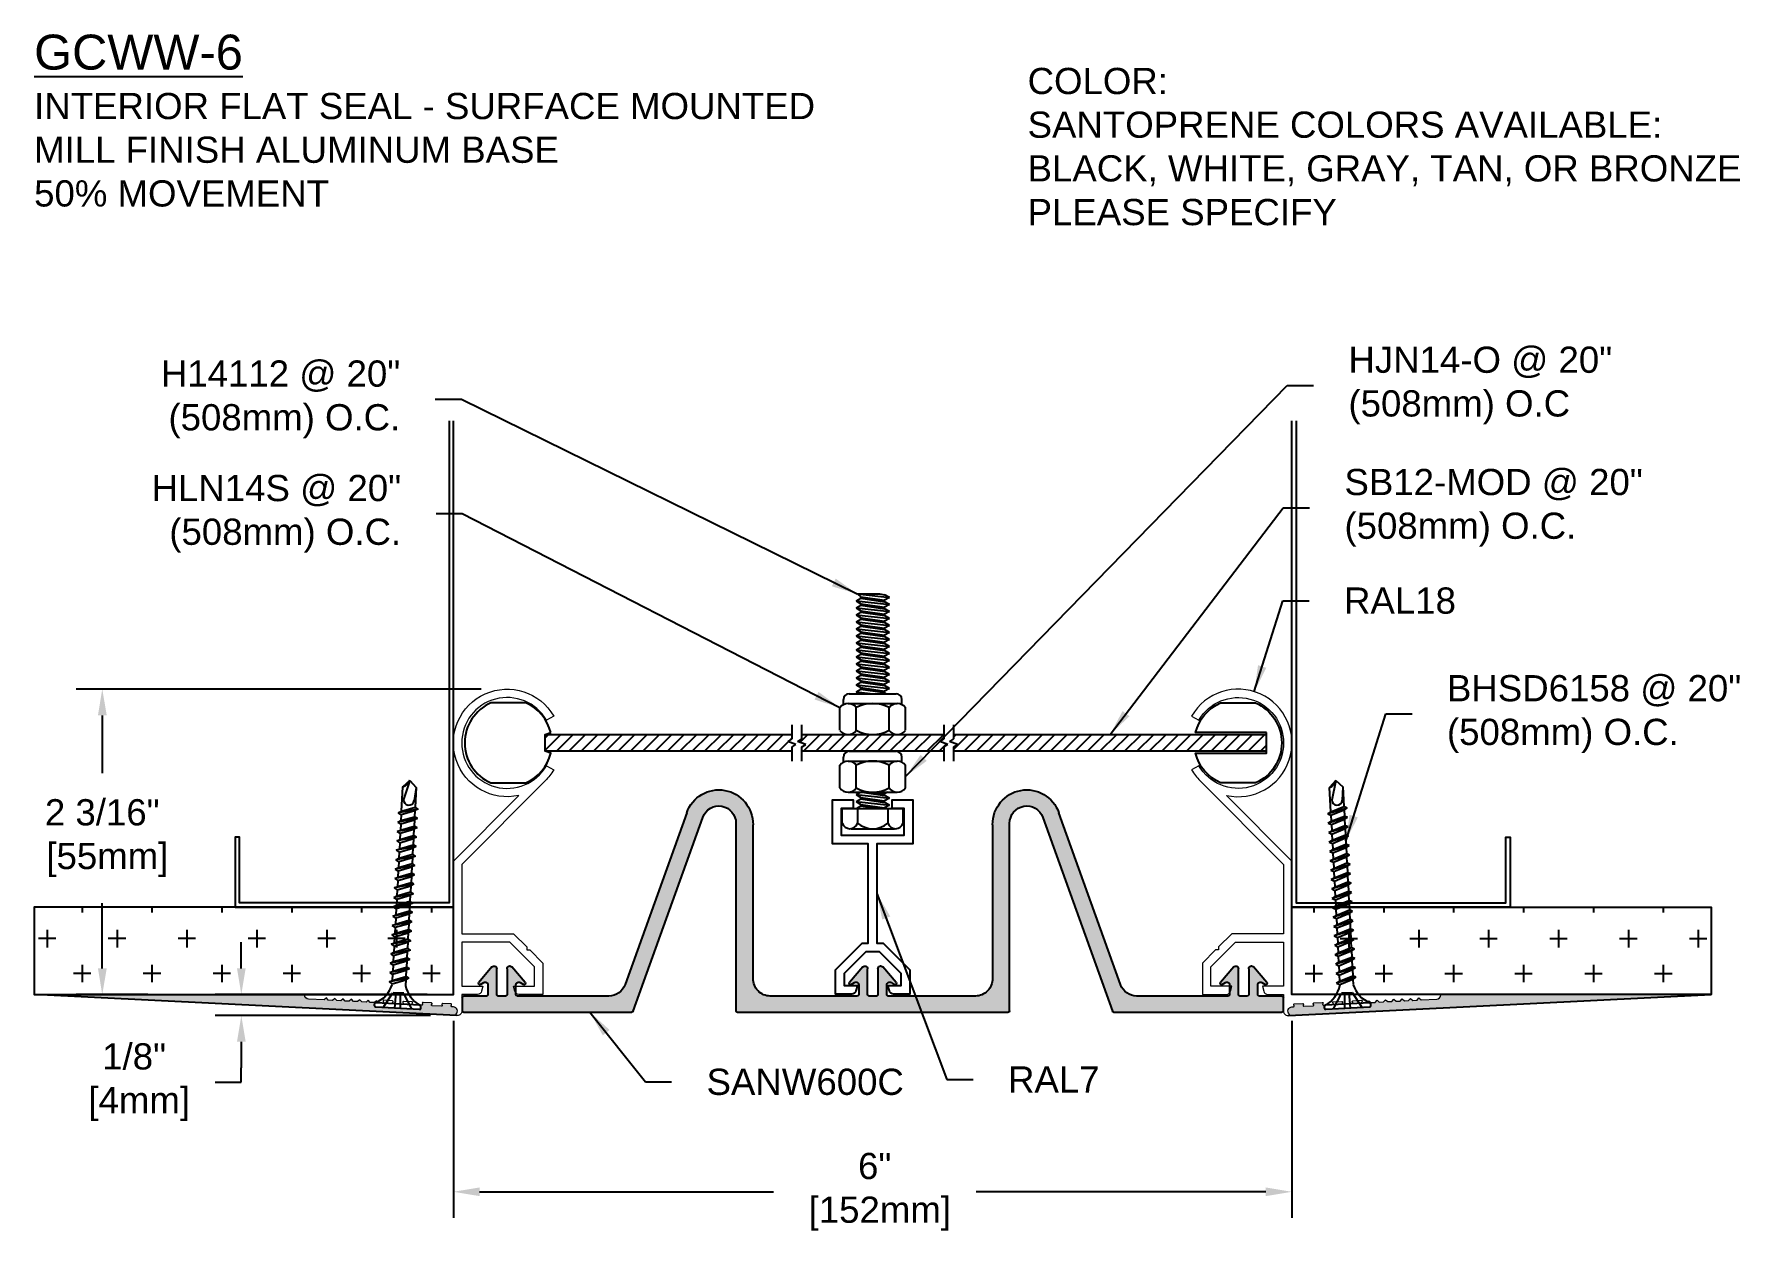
# Model space of a CAD drawing. Header units: inches. Extents: x -1.3 to 11, y 10.8 to 19.4.
import ezdxf

# ---------------------------------------------------------------- set-up
doc = ezdxf.new("R2010")
doc.units = ezdxf.units.IN
doc.header["$MEASUREMENT"] = 0
doc.linetypes.add('HIDDEN2', pattern=[0.1875, 0.125, -0.0625])
for name, color, linetype in [('Anchors', 4, 'Continuous'), ('Conditions', 1, 'Continuous'), ('Dimensions', 3, 'Continuous'), ('Fillers', 2, 'Continuous'), ('Metals', 7, 'Continuous'), ('TEXT', 2, 'Continuous')]:
    doc.layers.add(name, color=color, linetype=linetype)
doc.styles.add('ARIAL', font='arial.ttf')
doc.dimstyles.new('Arial', dxfattribs={"dimtxt": 0.1875, "dimasz": 0.1875, "dimexe": 0.1875, "dimexo": 0.1875, "dimgap": 0.1875, "dimtad": 0, "dimtih": 1, "dimtoh": 1, "dimdec": 4, "dimzin": 3, "dimdsep": 46, "dimlunit": 4, "dimtxsty": 'ARIAL', "dimcen": 0.1875, "dimadec": 0, "dimazin": 0, "dimtfac": 1, "dimtdec": 4, "dimtofl": 0, "dimtmove": 0, "dimatfit": 3, "dimfxl": 0, "dimfrac": 2, "dimtolj": 1, "dimtzin": 0, "dimarcsym": 0})

# ---------------------------------------------------------------- blocks, each defined once
blk = doc.blocks.new('RAL18')
at = {"color": 7, "linetype": 'Continuous', "lineweight": 15}
blk.add_lwpolyline([(0.469, 1.424, -1.974985), (0.718, 1.992), (0.666, 1.962, 3.732051), (0.666, 1.637), (0.718, 1.608, -0.065543), (0.657, 1.528), (0.06, 0.931), (0.06, 0.435), (0.43, 0.435), (0.525, 0.34), (0.525, 0.319), (0.546, 0.319), (0.641, 0.224), (0.641, 0), (0.469, 0, -0.339454), (0.439, 0.023), (0.429, 0.06), (0.581, 0.06), (0.581, 0.199), (0.405, 0.375), (0.06, 0.375), (0.06, 0.06), (0.211, 0.06), (0.202, 0.023, -0.339454), (0.172, 0), (0.06, 0), (0.06, -0.119, -0.414214), (0.029, -0.15), (0.023, -0.15, -0.676022), (0.019, -0.141, 0.656698), (0, -0.088), (-0.012, -0.087, -0.534511), (-0.016, -0.08), (-0.013, -0.074, 0.534511), (-0.017, -0.067), (-0.077, -0.064, 0.534511), (-0.082, -0.071), (-0.08, -0.077, -0.534511), (-0.085, -0.084), (-0.152, -0.08, -0.534511), (-0.156, -0.073), (-0.153, -0.067, 0.534511), (-0.157, -0.06), (-0.217, -0.056, 0.534511), (-0.222, -0.063), (-0.22, -0.069, -0.534511), (-0.225, -0.076), (-0.291, -0.072, -0.534511), (-0.296, -0.065), (-0.293, -0.059, 0.534511), (-0.297, -0.052), (-0.357, -0.049, 0.534511), (-0.362, -0.056), (-0.36, -0.062, -0.534511), (-0.365, -0.069), (-0.431, -0.065, -0.534511), (-0.435, -0.058), (-0.432, -0.052, 0.534511), (-0.437, -0.045), (-0.497, -0.041, 0.534511), (-0.502, -0.048), (-0.499, -0.054, -0.534511), (-0.504, -0.061), (-0.535, -0.059), (-0.55, -0.044), (-0.565, -0.058), (-0.595, -0.056), (-0.609, -0.04), (-0.625, -0.055), (-0.655, -0.053), (-0.669, -0.037), (-0.685, -0.051), (-0.715, -0.05), (-0.729, -0.034), (-0.745, -0.048), (-0.775, -0.047), (-0.789, -0.031), (-0.805, -0.045), (-0.835, -0.043), (-0.849, -0.028), (-0.865, -0.042), (-0.895, -0.04), (-0.909, -0.024), (-0.925, -0.039), (-1.036, -0.033, -0.398621), (-1.065, -0.002), (-1.065, 0), (0, 0), (0, 0.955)], format="xyb", close=True, dxfattribs=at)
blk = doc.blocks.new('*D8')
at = {"layer": 'Defpoints', "color": 0}
for p in [(1.747, 12.5), (7.747, 12.5), (1.747, 11.089)]:
    blk.add_point(p, dxfattribs=at)
at = {"layer": 'Dimensions', "color": 0, "lineweight": -2}
for p, q in [((1.747, 12.312), (1.747, 10.902)), ((7.747, 12.312), (7.747, 10.902)), ((1.935, 11.089), (4.037, 11.089)), ((7.56, 11.089), (5.487, 11.089))]:
    blk.add_line(p, q, dxfattribs=at)
at = {"layer": 'Dimensions', "color": 0}
for points in [[(1.935, 11.12), (1.935, 11.058), (1.747, 11.089)], [(7.56, 11.12), (7.56, 11.058), (7.747, 11.089)]]:
    blk.add_solid(points, dxfattribs=at)
at = {"layer": 'Dimensions', "color": 0, "insert": (4.762, 11.089), "char_height": 0.1875, "attachment_point": 5, "style": 'ARIAL'}
blk.add_mtext('\\A1;6"\\P [152mm]', dxfattribs=at)
blk = doc.blocks.new('*D9')
at = {"layer": 'Defpoints', "color": 0}
for p in [(2.132, 14.685), (-0.765, 12.5), (-0.253, 12.5)]:
    blk.add_point(p, dxfattribs=at)
at = {"layer": 'Dimensions', "color": 0, "lineweight": -2}
for p, q in [((1.945, 14.685), (-0.952, 14.685)), ((-0.765, 14.497), (-0.765, 14.084)), ((-0.765, 12.687), (-0.765, 13.154)), ((-0.44, 12.5), (-0.952, 12.5))]:
    blk.add_line(p, q, dxfattribs=at)
at = {"layer": 'Dimensions', "color": 0}
for points in [[(-0.796, 14.497), (-0.733, 14.497), (-0.765, 14.685)], [(-0.796, 12.687), (-0.733, 12.687), (-0.765, 12.5)]]:
    blk.add_solid(points, dxfattribs=at)
at = {"layer": 'Dimensions', "color": 0, "insert": (-0.765, 13.619), "char_height": 0.1875, "attachment_point": 5, "style": 'ARIAL'}
blk.add_mtext('\\A1;2 3/16"\\P [55mm]', dxfattribs=at)
blk = doc.blocks.new('*D10')
at = {"layer": 'Defpoints', "color": 0}
for p in [(0.23, 12.5), (1.747, 12.5), (1.77, 12.35)]:
    blk.add_point(p, dxfattribs=at)
at = {"layer": 'Dimensions', "color": 0, "lineweight": -2}
for p, q in [((0.23, 12.687), (0.23, 12.875)), ((1.56, 12.5), (0.042, 12.5)), ((1.583, 12.35), (0.042, 12.35)), ((0.23, 12.162), (0.23, 11.975)), ((0.23, 11.873), (0.23, 11.975)), ((0.042, 11.873), (0.23, 11.873))]:
    blk.add_line(p, q, dxfattribs=at)
at = {"layer": 'Dimensions', "color": 0}
for points in [[(0.199, 12.687), (0.261, 12.687), (0.23, 12.5)], [(0.199, 12.162), (0.261, 12.162), (0.23, 12.35)]]:
    blk.add_solid(points, dxfattribs=at)
at = {"layer": 'Dimensions', "color": 0, "insert": (-0.537, 11.873), "char_height": 0.1875, "attachment_point": 5, "style": 'ARIAL'}
blk.add_mtext('\\A1;1/8"\\P [4mm]', dxfattribs=at)
blk = doc.blocks.new('NUTS&BOLT')
for p, q in [((6.54, 8.183), (6.769, 8.158)), ((6.54, 8.183), (6.698, 8.183)), ((6.54, 8.183), (6.565, 8.163)), ((6.698, 8.183), (6.735, 8.178)), ((6.769, 8.158), (6.735, 8.178)), ((6.531, 8.133), (6.565, 8.153)), ((6.531, 8.133), (6.769, 8.108)), ((6.531, 8.133), (6.565, 8.113)), ((6.531, 8.083), (6.565, 8.103)), ((6.531, 8.083), (6.769, 8.058)), ((6.531, 8.083), (6.565, 8.063)), ((6.565, 8.163), (6.735, 8.138)), ((6.565, 8.153), (6.565, 8.163)), ((6.565, 8.153), (6.735, 8.128)), ((6.565, 8.113), (6.735, 8.088)), ((6.565, 8.103), (6.565, 8.113)), ((6.565, 8.103), (6.735, 8.078)), ((6.565, 8.063), (6.735, 8.038)), ((6.565, 8.053), (6.565, 8.063)), ((6.769, 8.158), (6.735, 8.138)), ((6.735, 8.128), (6.735, 8.138)), ((6.769, 8.108), (6.735, 8.128)), ((6.769, 8.108), (6.735, 8.088)), ((6.735, 8.078), (6.735, 8.088)), ((6.769, 8.058), (6.735, 8.078)), ((6.769, 8.058), (6.735, 8.038)), ((6.531, 8.033), (6.565, 8.053)), ((6.531, 8.033), (6.769, 8.008)), ((6.531, 8.033), (6.565, 8.013)), ((6.531, 7.983), (6.565, 8.003)), ((6.531, 7.983), (6.769, 7.958)), ((6.531, 7.983), (6.565, 7.963)), ((6.531, 7.933), (6.565, 7.953)), ((6.565, 8.053), (6.735, 8.028)), ((6.565, 8.013), (6.735, 7.988)), ((6.565, 8.003), (6.565, 8.013)), ((6.565, 8.003), (6.735, 7.978)), ((6.565, 7.963), (6.735, 7.938)), ((6.565, 7.953), (6.565, 7.963)), ((6.565, 7.953), (6.735, 7.928)), ((6.735, 8.028), (6.735, 8.038)), ((6.769, 8.008), (6.735, 8.028)), ((6.769, 8.008), (6.735, 7.988)), ((6.735, 7.978), (6.735, 7.988)), ((6.769, 7.958), (6.735, 7.978)), ((6.769, 7.958), (6.735, 7.938)), ((6.735, 7.928), (6.735, 7.938)), ((6.531, 7.933), (6.769, 7.908)), ((6.531, 7.933), (6.565, 7.913)), ((6.531, 7.883), (6.565, 7.903)), ((6.531, 7.883), (6.769, 7.858)), ((6.531, 7.883), (6.565, 7.863)), ((6.531, 7.833), (6.565, 7.853)), ((6.531, 7.833), (6.769, 7.808)), ((6.531, 7.833), (6.565, 7.813)), ((6.565, 7.913), (6.735, 7.888)), ((6.565, 7.903), (6.565, 7.913)), ((6.565, 7.903), (6.735, 7.878)), ((6.565, 7.863), (6.735, 7.838)), ((6.565, 7.853), (6.565, 7.863)), ((6.565, 7.853), (6.735, 7.828)), ((6.565, 7.813), (6.735, 7.788)), ((6.565, 7.803), (6.565, 7.813)), ((6.769, 7.908), (6.735, 7.928)), ((6.769, 7.908), (6.735, 7.888)), ((6.735, 7.878), (6.735, 7.888)), ((6.769, 7.858), (6.735, 7.878)), ((6.769, 7.858), (6.735, 7.838)), ((6.735, 7.828), (6.735, 7.838)), ((6.769, 7.808), (6.735, 7.828)), ((6.531, 7.783), (6.565, 7.803)), ((6.531, 7.783), (6.769, 7.758)), ((6.531, 7.783), (6.565, 7.763)), ((6.531, 7.733), (6.565, 7.753)), ((6.531, 7.733), (6.769, 7.708)), ((6.531, 7.733), (6.565, 7.713)), ((6.531, 7.683), (6.565, 7.703)), ((6.565, 7.803), (6.735, 7.778)), ((6.565, 7.763), (6.735, 7.738)), ((6.565, 7.753), (6.565, 7.763)), ((6.565, 7.753), (6.735, 7.728)), ((6.565, 7.713), (6.735, 7.688)), ((6.565, 7.703), (6.565, 7.713)), ((6.565, 7.703), (6.735, 7.678)), ((6.769, 7.808), (6.735, 7.788)), ((6.735, 7.778), (6.735, 7.788)), ((6.769, 7.758), (6.735, 7.778)), ((6.769, 7.758), (6.735, 7.738)), ((6.735, 7.728), (6.735, 7.738)), ((6.769, 7.708), (6.735, 7.728)), ((6.769, 7.708), (6.735, 7.688)), ((6.531, 7.683), (6.769, 7.658)), ((6.531, 7.683), (6.565, 7.663)), ((6.531, 7.633), (6.565, 7.653)), ((6.531, 7.633), (6.769, 7.608)), ((6.531, 7.633), (6.565, 7.613)), ((6.531, 7.583), (6.565, 7.603)), ((6.531, 7.583), (6.769, 7.558)), ((6.531, 7.583), (6.565, 7.563)), ((6.565, 7.663), (6.735, 7.638)), ((6.565, 7.653), (6.565, 7.663)), ((6.565, 7.653), (6.735, 7.628)), ((6.565, 7.613), (6.735, 7.588)), ((6.565, 7.603), (6.565, 7.613)), ((6.565, 7.603), (6.735, 7.578)), ((6.735, 7.678), (6.735, 7.688)), ((6.769, 7.658), (6.735, 7.678)), ((6.769, 7.658), (6.735, 7.638)), ((6.735, 7.628), (6.735, 7.638)), ((6.769, 7.608), (6.735, 7.628)), ((6.769, 7.608), (6.735, 7.588)), ((6.735, 7.578), (6.735, 7.588)), ((6.769, 7.558), (6.735, 7.578)), ((6.482, 7.47), (6.817, 7.47)), ((6.531, 7.533), (6.565, 7.553)), ((6.531, 7.533), (6.769, 7.508)), ((6.531, 7.533), (6.565, 7.513)), ((6.531, 7.483), (6.565, 7.503)), ((6.531, 7.483), (6.553, 7.47)), ((6.531, 7.483), (6.654, 7.47)), ((6.565, 7.563), (6.735, 7.538)), ((6.565, 7.553), (6.565, 7.563)), ((6.565, 7.553), (6.735, 7.528)), ((6.565, 7.513), (6.735, 7.488)), ((6.565, 7.503), (6.565, 7.513)), ((6.565, 7.503), (6.735, 7.478)), ((6.769, 7.558), (6.735, 7.538)), ((6.735, 7.528), (6.735, 7.538)), ((6.769, 7.508), (6.735, 7.528)), ((6.769, 7.508), (6.735, 7.488)), ((6.735, 7.478), (6.735, 7.488)), ((6.748, 7.47), (6.735, 7.478)), ((6.415, 7.208), (6.415, 7.37)), ((6.44, 7.391), (6.44, 7.428)), ((6.474, 7.4), (6.826, 7.4)), ((6.532, 7.208), (6.532, 7.37)), ((6.767, 7.208), (6.767, 7.37)), ((6.859, 7.391), (6.859, 7.428)), ((6.884, 7.208), (6.884, 7.37)), ((6.474, 7.178), (6.826, 7.178)), ((6.415, 6.796), (6.415, 6.958)), ((6.44, 6.979), (6.44, 7.016)), ((6.474, 6.988), (6.826, 6.988)), ((6.482, 7.058), (6.817, 7.058)), ((6.532, 6.796), (6.532, 6.958)), ((6.767, 6.796), (6.767, 6.958)), ((6.859, 6.979), (6.859, 7.016)), ((6.884, 6.796), (6.884, 6.958)), ((6.474, 6.766), (6.826, 6.766)), ((6.531, 6.748), (6.562, 6.766)), ((6.531, 6.748), (6.769, 6.723)), ((6.531, 6.748), (6.565, 6.728)), ((6.531, 6.698), (6.565, 6.717)), ((6.565, 6.728), (6.735, 6.703)), ((6.565, 6.717), (6.565, 6.728)), ((6.565, 6.717), (6.735, 6.692)), ((6.574, 6.766), (6.735, 6.742)), ((6.647, 6.766), (6.735, 6.753)), ((6.757, 6.766), (6.735, 6.753)), ((6.735, 6.742), (6.735, 6.753)), ((6.769, 6.723), (6.735, 6.742)), ((6.769, 6.723), (6.735, 6.703)), ((6.769, 6.723), (6.735, 6.703)), ((6.432, 6.648), (6.867, 6.648)), ((6.432, 6.544), (6.432, 6.648)), ((6.531, 6.698), (6.769, 6.673)), ((6.531, 6.698), (6.565, 6.678)), ((6.531, 6.648), (6.565, 6.667)), ((6.541, 6.648), (6.541, 6.544)), ((6.565, 6.678), (6.735, 6.653)), ((6.565, 6.667), (6.565, 6.678)), ((6.565, 6.667), (6.695, 6.648)), ((6.735, 6.692), (6.735, 6.703)), ((6.769, 6.673), (6.735, 6.692)), ((6.769, 6.673), (6.735, 6.653)), ((6.743, 6.648), (6.735, 6.653)), ((6.758, 6.648), (6.758, 6.544)), ((6.867, 6.544), (6.867, 6.648)), ((6.495, 6.504), (6.805, 6.504))]:
    blk.add_line(p, q)
for centre, radius, start, end in [((6.482, 7.428), 0.0418, 90, 180), ((6.817, 7.428), 0.0418, 0, 90), ((6.474, 7.327), 0.0723, 35.7751, 144.2249), ((6.65, 7.156), 0.244, 61.2813, 118.7187), ((6.826, 7.327), 0.0723, 35.7751, 144.2249), ((6.474, 7.25), 0.0723, 215.7751, 324.2249), ((6.65, 7.422), 0.244, 241.2813, 298.7187), ((6.826, 7.25), 0.0723, 215.7751, 324.2249), ((6.474, 6.915), 0.0723, 35.7751, 144.2249), ((6.482, 7.016), 0.0418, 90, 180), ((6.65, 6.744), 0.244, 61.2813, 118.7187), ((6.826, 6.915), 0.0723, 35.7751, 144.2249), ((6.817, 7.016), 0.0418, 0, 90), ((6.474, 6.838), 0.0723, 215.7751, 324.2249), ((6.65, 7.01), 0.244, 241.2813, 298.7187), ((6.826, 6.838), 0.0723, 215.7751, 324.2249), ((6.487, 6.561), 0.057, 197.3212, 342.6788), ((6.65, 6.672), 0.168, 229.6113, 310.3887), ((6.813, 6.561), 0.057, 197.3212, 342.6788)]:
    blk.add_arc(centre, radius, start, end)
blk = doc.blocks.new('ral7')
blk.add_lwpolyline([(1.881, -0.628), (1.881, -0.801), (1.765, -0.801, -0.339454), (1.735, -0.778), (1.724, -0.739), (1.819, -0.739), (1.819, -0.654), (1.664, -0.499), (1.566, -0.499), (1.411, -0.654), (1.411, -0.739), (1.506, -0.739), (1.496, -0.778, -0.339454), (1.466, -0.801), (1.349, -0.801), (1.349, -0.628), (1.541, -0.437), (1.584, -0.437), (1.584, 0.274), (1.328, 0.274), (1.328, 0.588), (1.475, 0.588), (1.475, 0.526), (1.39, 0.526), (1.39, 0.336), (1.84, 0.336), (1.84, 0.526), (1.755, 0.526), (1.755, 0.588), (1.902, 0.588), (1.902, 0.274), (1.646, 0.274), (1.646, -0.437), (1.69, -0.437)], format="xyb", close=True)
blk = doc.blocks.new('SB12')
h = blk.add_hatch()
h.set_pattern_fill('ANSI31', color=256, scale=0.5, style=0)
h.paths.add_polyline_path([(3.973, 6.768), (3.973, 6.648), (5.739, 6.648), (5.739, 6.678), (5.768, 6.697), (5.71, 6.719), (5.739, 6.738), (5.739, 6.768)])
h.paths.add_polyline_path([(5.809, 6.768), (5.809, 6.738), (5.78, 6.719), (5.838, 6.697), (5.809, 6.678), (5.809, 6.648), (6.826, 6.648), (6.826, 6.678), (6.855, 6.697), (6.797, 6.719), (6.826, 6.738), (6.826, 6.768)])
h.paths.add_polyline_path([(6.896, 6.768), (6.896, 6.738), (6.867, 6.719), (6.925, 6.697), (6.896, 6.678), (6.896, 6.648), (9.136, 6.648), (9.136, 6.768)])
for p, q in [((5.739, 6.838), (5.739, 6.738)), ((5.809, 6.838), (5.809, 6.738)), ((6.826, 6.838), (6.826, 6.738)), ((6.896, 6.838), (6.896, 6.738)), ((5.739, 6.738), (5.71, 6.719)), ((5.768, 6.697), (5.71, 6.719)), ((5.809, 6.738), (5.78, 6.719)), ((5.838, 6.697), (5.78, 6.719)), ((6.826, 6.738), (6.797, 6.719)), ((6.855, 6.697), (6.797, 6.719)), ((6.896, 6.738), (6.867, 6.719)), ((6.925, 6.697), (6.867, 6.719)), ((5.739, 6.678), (5.768, 6.697)), ((5.739, 6.678), (5.739, 6.578)), ((5.809, 6.678), (5.838, 6.697)), ((5.809, 6.678), (5.809, 6.578)), ((6.826, 6.678), (6.855, 6.697)), ((6.826, 6.678), (6.826, 6.578)), ((6.896, 6.678), (6.925, 6.697)), ((6.896, 6.678), (6.896, 6.578))]:
    blk.add_line(p, q)
for points in [[(4.014, 6.782, 0.233897), (3.836, 6.994), (3.586, 6.994, 0.654654), (3.586, 6.422), (3.836, 6.422, 0.233897), (4.014, 6.634), (3.973, 6.648), (3.973, 6.768)], [(9.136, 6.782), (8.628, 6.782, -0.233897), (8.807, 6.994), (9.057, 6.994, -0.654654), (9.057, 6.422), (8.807, 6.422, -0.233897), (8.628, 6.634), (9.136, 6.634)]]:
    blk.add_lwpolyline(points, format="xyb", close=True)
for points in [[(3.973, 6.768), (5.739, 6.768)], [(5.809, 6.768), (6.826, 6.768)], [(6.896, 6.768), (9.136, 6.768)], [(5.739, 6.648), (3.973, 6.648)], [(6.826, 6.648), (5.809, 6.648)], [(9.136, 6.648), (6.896, 6.648)]]:
    blk.add_lwpolyline(points)
blk = doc.blocks.new('SANW600C')
blk.add_hatch(color=256).paths.add_polyline_path([(0.624, -0.007, 0.314666), (0.615, 0), (-0.615, 0, 0.414214), (-0.625, -0.01), (-0.625, -0.105, 0.414214), (-0.615, -0.115), (-0.448, -0.115, -0.414214), (-0.438, -0.125), (-0.438, -0.195, -0.592871), (-0.468, -0.212), (-0.492, -0.197, 0.867668), (-0.505, -0.212), (-0.408, -0.323, 0.692829), (-0.373, -0.31), (-0.373, -0.125, -0.414214), (-0.363, -0.115), (-0.308, -0.115, -0.414214), (-0.298, -0.125), (-0.298, -0.31, 0.692829), (-0.262, -0.323), (-0.165, -0.212, 0.867668), (-0.178, -0.197), (-0.202, -0.212, -0.592871), (-0.233, -0.195), (-0.233, -0.125, -0.414214), (-0.223, -0.115), (0.447, -0.115, -0.314666), (0.565, -0.197), (1.015, -1.426, 0.83812), (1.5, -1.34), (1.5, -0.24, -0.414214), (1.625, -0.115), (2.263, -0.115, -0.414214), (2.272, -0.125), (2.272, -0.195, -0.592871), (2.242, -0.212), (2.218, -0.197, 0.867668), (2.205, -0.212), (2.302, -0.323, 0.692829), (2.337, -0.31), (2.337, -0.125, -0.414214), (2.348, -0.115), (2.402, -0.115, -0.414214), (2.412, -0.125), (2.412, -0.31, 0.692829), (2.448, -0.323), (2.545, -0.212, 0.867668), (2.532, -0.197), (2.508, -0.212, -0.592871), (2.478, -0.195), (2.478, -0.125, -0.414214), (2.487, -0.115), (3.125, -0.115, -0.414214), (3.25, -0.24), (3.25, -1.34, 0.83812), (3.735, -1.426), (4.185, -0.197, -0.314666), (4.303, -0.115), (4.973, -0.115, -0.414214), (4.982, -0.125), (4.982, -0.195, -0.592871), (4.952, -0.212), (4.928, -0.197, 0.867668), (4.915, -0.212), (5.012, -0.323, 0.692829), (5.047, -0.31), (5.047, -0.125, -0.414214), (5.057, -0.115), (5.112, -0.115, -0.414214), (5.122, -0.125), (5.122, -0.31, 0.692829), (5.158, -0.323), (5.255, -0.212, 0.867668), (5.242, -0.197), (5.218, -0.212, -0.592871), (5.188, -0.195), (5.188, -0.125, -0.414214), (5.197, -0.115), (5.365, -0.115, 0.414214), (5.375, -0.105), (5.375, -0.01, 0.414214), (5.365, 0), (4.135, 0, 0.314666), (4.126, -0.007), (3.617, -1.393, -0.83812), (3.375, -1.35), (3.375, -0.01, 0.414214), (3.365, 0), (1.385, 0, 0.414214), (1.375, -0.01), (1.375, -1.35, -0.83812), (1.133, -1.393)])
blk.add_lwpolyline([(2.272, -0.125, 0.414214), (2.263, -0.115), (1.625, -0.115, 0.414214), (1.5, -0.24), (1.5, -1.34, -0.83812), (1.015, -1.426), (0.565, -0.197, 0.314666), (0.447, -0.115), (-0.223, -0.115, 0.414214), (-0.233, -0.125), (-0.233, -0.195, 0.592871), (-0.202, -0.212), (-0.178, -0.197, -0.867668), (-0.165, -0.212), (-0.262, -0.323, -0.692829), (-0.298, -0.31), (-0.298, -0.125, 0.414214), (-0.308, -0.115), (-0.363, -0.115, 0.414214), (-0.373, -0.125), (-0.373, -0.31, -0.692829), (-0.408, -0.323), (-0.505, -0.212, -0.867668), (-0.492, -0.197), (-0.468, -0.212, 0.592871), (-0.438, -0.195), (-0.438, -0.125, 0.414214), (-0.448, -0.115), (-0.615, -0.115, -0.414214), (-0.625, -0.105), (-0.625, -0.01, -0.414214), (-0.615, 0), (0.615, 0, -0.314666), (0.624, -0.007), (1.133, -1.393, 0.83812), (1.375, -1.35), (1.375, -0.01, -0.414214), (1.385, 0), (3.365, 0, -0.414214), (3.375, -0.01), (3.375, -1.35, 0.83812), (3.617, -1.393), (4.126, -0.007, -0.314666), (4.135, 0), (5.365, 0, -0.414214), (5.375, -0.01), (5.375, -0.105, -0.414214), (5.365, -0.115), (5.197, -0.115, 0.414214), (5.188, -0.125), (5.188, -0.195, 0.592871), (5.218, -0.212), (5.242, -0.197, -0.867668), (5.255, -0.212), (5.158, -0.323, -0.692829), (5.122, -0.31), (5.122, -0.125, 0.414214), (5.112, -0.115), (5.057, -0.115, 0.414214), (5.047, -0.125), (5.047, -0.31, -0.692829), (5.012, -0.323), (4.915, -0.212, -0.867668), (4.928, -0.197), (4.952, -0.212, 0.592871), (4.982, -0.195), (4.982, -0.125, 0.414214), (4.973, -0.115), (4.303, -0.115, 0.314666), (4.185, -0.197), (3.735, -1.426, -0.83812), (3.25, -1.34), (3.25, -0.24, 0.414214), (3.125, -0.115), (2.487, -0.115, 0.414214), (2.478, -0.125), (2.478, -0.195, 0.592871), (2.508, -0.212), (2.532, -0.197, -0.867668), (2.545, -0.212), (2.448, -0.323, -0.692829), (2.412, -0.31), (2.412, -0.125, 0.414214), (2.402, -0.115), (2.348, -0.115, 0.414214), (2.337, -0.125), (2.337, -0.31, -0.692829), (2.302, -0.323), (2.205, -0.212, -0.867668), (2.218, -0.197), (2.242, -0.212, 0.592871), (2.272, -0.195)], format="xyb", close=True)
blk = doc.blocks.new('BHSD6158')
for p, q in [((-0.158, 0), (0.158, 0)), ((-0.166, -0.008), (-0.166, -0.023)), ((-0.158, -0.031), (0.158, -0.031)), ((0.166, -0.008), (0.166, -0.023)), ((-0.07, -0.218), (0.07, -0.184)), ((-0.07, -0.218), (-0.048, -0.206)), ((-0.07, -0.218), (-0.048, -0.23)), ((-0.048, -0.206), (-0.048, -0.166)), ((0.048, -0.173), (-0.048, -0.206)), ((0.048, -0.196), (-0.048, -0.23)), ((-0.048, -0.274), (-0.048, -0.23)), ((0.048, -0.24), (-0.048, -0.274)), ((0.048, -0.173), (0.048, -0.166)), ((0.07, -0.184), (0.048, -0.173)), ((0.07, -0.184), (0.048, -0.196)), ((0.048, -0.24), (0.048, -0.196)), ((0.07, -0.252), (0.048, -0.24)), ((-0.07, -0.285), (0.07, -0.252)), ((-0.07, -0.285), (-0.048, -0.274)), ((-0.07, -0.285), (-0.048, -0.297)), ((-0.07, -0.353), (0.07, -0.319)), ((-0.07, -0.353), (-0.048, -0.341)), ((-0.07, -0.353), (-0.048, -0.364)), ((0.048, -0.263), (-0.048, -0.297)), ((-0.048, -0.341), (-0.048, -0.297)), ((0.048, -0.307), (-0.048, -0.341)), ((0.048, -0.331), (-0.048, -0.364)), ((-0.048, -0.408), (-0.048, -0.364)), ((0.07, -0.252), (0.048, -0.263)), ((0.048, -0.307), (0.048, -0.263)), ((0.07, -0.319), (0.048, -0.307)), ((0.07, -0.319), (0.048, -0.331)), ((0.048, -0.375), (0.048, -0.331)), ((-0.07, -0.42), (0.07, -0.386)), ((-0.07, -0.42), (-0.048, -0.408)), ((-0.07, -0.42), (-0.048, -0.432)), ((-0.07, -0.487), (0.07, -0.454)), ((-0.07, -0.487), (-0.048, -0.476)), ((-0.07, -0.487), (-0.048, -0.499)), ((0.048, -0.375), (-0.048, -0.408)), ((0.048, -0.398), (-0.048, -0.432)), ((-0.048, -0.476), (-0.048, -0.432)), ((0.048, -0.442), (-0.048, -0.476)), ((0.048, -0.465), (-0.048, -0.499)), ((0.07, -0.386), (0.048, -0.375)), ((0.07, -0.386), (0.048, -0.398)), ((0.048, -0.442), (0.048, -0.398)), ((0.07, -0.454), (0.048, -0.442)), ((0.07, -0.454), (0.048, -0.465)), ((0.048, -0.509), (0.048, -0.465)), ((-0.07, -0.555), (0.07, -0.521)), ((-0.07, -0.555), (-0.048, -0.543)), ((-0.07, -0.555), (-0.048, -0.566)), ((-0.07, -0.622), (0.07, -0.588)), ((-0.048, -0.543), (-0.048, -0.499)), ((0.048, -0.509), (-0.048, -0.543)), ((0.048, -0.533), (-0.048, -0.566)), ((-0.048, -0.61), (-0.048, -0.566)), ((0.048, -0.577), (-0.048, -0.61)), ((0.048, -0.6), (-0.048, -0.634)), ((0.07, -0.521), (0.048, -0.509)), ((0.07, -0.521), (0.048, -0.533)), ((0.048, -0.577), (0.048, -0.533)), ((0.07, -0.588), (0.048, -0.577)), ((0.07, -0.588), (0.048, -0.6)), ((0.048, -0.644), (0.048, -0.6)), ((-0.07, -0.622), (-0.048, -0.61)), ((-0.07, -0.622), (-0.048, -0.634)), ((-0.07, -0.689), (0.07, -0.656)), ((-0.07, -0.689), (-0.048, -0.678)), ((-0.07, -0.689), (-0.048, -0.701)), ((-0.07, -0.757), (0.07, -0.723)), ((-0.048, -0.678), (-0.048, -0.634)), ((0.048, -0.644), (-0.048, -0.678)), ((0.048, -0.667), (-0.048, -0.701)), ((-0.048, -0.745), (-0.048, -0.701)), ((0.048, -0.711), (-0.048, -0.745)), ((0.07, -0.656), (0.048, -0.644)), ((0.07, -0.656), (0.048, -0.667)), ((0.048, -0.711), (0.048, -0.667)), ((0.07, -0.723), (0.048, -0.711)), ((0.07, -0.723), (0.048, -0.735)), ((-0.07, -0.757), (-0.048, -0.745)), ((-0.07, -0.757), (-0.048, -0.768)), ((-0.07, -0.824), (0.07, -0.79)), ((-0.07, -0.824), (-0.048, -0.812)), ((-0.07, -0.824), (-0.048, -0.836)), ((0.048, -0.735), (-0.048, -0.768)), ((-0.048, -0.812), (-0.048, -0.768)), ((0.048, -0.779), (-0.048, -0.812)), ((0.048, -0.802), (-0.048, -0.836)), ((-0.048, -0.88), (-0.048, -0.836)), ((0.048, -0.846), (-0.048, -0.88)), ((0.048, -0.779), (0.048, -0.735)), ((0.07, -0.79), (0.048, -0.779)), ((0.07, -0.79), (0.048, -0.802)), ((0.048, -0.846), (0.048, -0.802)), ((0.07, -0.858), (0.048, -0.846)), ((-0.07, -0.891), (0.07, -0.858)), ((-0.07, -0.891), (-0.048, -0.88)), ((-0.07, -0.891), (-0.048, -0.903)), ((-0.07, -0.959), (0.07, -0.925)), ((-0.07, -0.959), (-0.048, -0.947)), ((-0.07, -0.959), (-0.048, -0.97)), ((0.048, -0.869), (-0.048, -0.903)), ((-0.048, -0.947), (-0.048, -0.903)), ((0.048, -0.913), (-0.048, -0.947)), ((0.048, -0.937), (-0.048, -0.97)), ((-0.048, -1.014), (-0.048, -0.97)), ((0.07, -0.858), (0.048, -0.869)), ((0.048, -0.913), (0.048, -0.869)), ((0.07, -0.925), (0.048, -0.913)), ((0.07, -0.925), (0.048, -0.937)), ((0.048, -0.981), (0.048, -0.937)), ((-0.07, -1.026), (0.07, -0.992)), ((-0.07, -1.026), (-0.048, -1.014)), ((-0.07, -1.026), (-0.048, -1.038)), ((-0.07, -1.093), (0.07, -1.06)), ((-0.07, -1.093), (-0.048, -1.082)), ((-0.07, -1.093), (-0.048, -1.105)), ((0.048, -0.981), (-0.048, -1.014)), ((0.048, -1.004), (-0.048, -1.038)), ((-0.048, -1.082), (-0.048, -1.038)), ((0.048, -1.048), (-0.048, -1.082)), ((0.048, -1.071), (-0.048, -1.105)), ((0.07, -0.992), (0.048, -0.981)), ((0.07, -0.992), (0.048, -1.004)), ((0.048, -1.048), (0.048, -1.004)), ((0.07, -1.06), (0.048, -1.048)), ((0.07, -1.06), (0.048, -1.071)), ((0.048, -1.115), (0.048, -1.071)), ((-0.07, -1.161), (0.07, -1.127)), ((-0.07, -1.161), (-0.048, -1.149)), ((-0.07, -1.161), (-0.048, -1.172)), ((-0.07, -1.228), (0.07, -1.194)), ((-0.07, -1.228), (-0.048, -1.217)), ((-0.048, -1.149), (-0.048, -1.105)), ((0.048, -1.115), (-0.048, -1.149)), ((0.048, -1.139), (-0.048, -1.172)), ((-0.048, -1.217), (-0.048, -1.172)), ((0.048, -1.183), (-0.048, -1.217)), ((0.048, -1.206), (-0.048, -1.24)), ((0.07, -1.127), (0.048, -1.115)), ((0.07, -1.127), (0.048, -1.139)), ((0.048, -1.183), (0.048, -1.139)), ((0.07, -1.194), (0.048, -1.183)), ((0.07, -1.194), (0.048, -1.206)), ((0.048, -1.25), (0.048, -1.206)), ((-0.07, -1.228), (-0.048, -1.24)), ((-0.07, -1.295), (0.07, -1.262)), ((-0.07, -1.295), (-0.048, -1.284)), ((-0.07, -1.295), (-0.048, -1.307)), ((-0.07, -1.363), (0.07, -1.329)), ((-0.048, -1.284), (-0.048, -1.24)), ((0.048, -1.25), (-0.048, -1.284)), ((0.048, -1.273), (-0.048, -1.307)), ((-0.048, -1.351), (-0.048, -1.307)), ((0.048, -1.318), (-0.048, -1.351)), ((0.048, -1.341), (-0.048, -1.374)), ((0.07, -1.262), (0.048, -1.25)), ((0.07, -1.262), (0.048, -1.273)), ((0.048, -1.318), (0.048, -1.273)), ((0.07, -1.329), (0.048, -1.318)), ((0.07, -1.329), (0.048, -1.341)), ((0.048, -1.385), (0.048, -1.341)), ((-0.07, -1.363), (-0.048, -1.351)), ((-0.07, -1.363), (-0.048, -1.374)), ((-0.07, -1.43), (0.07, -1.396)), ((-0.07, -1.43), (-0.048, -1.419)), ((-0.07, -1.43), (-0.048, -1.442)), ((-0.048, -1.419), (-0.048, -1.374)), ((0.048, -1.385), (-0.048, -1.419)), ((0.048, -1.408), (-0.048, -1.442)), ((-0.048, -1.584), (-0.048, -1.442)), ((0.07, -1.396), (0.048, -1.385)), ((0.07, -1.396), (0.048, -1.408)), ((0.048, -1.408), (0.048, -1.584)), ((-0.048, -1.584), (-0.039, -1.489)), ((0, -1.632), (-0.048, -1.584)), ((0, -1.632), (0.037, -1.493)), ((0, -1.632), (0.048, -1.584))]:
    blk.add_line(p, q)
at = {"linetype": 'HIDDEN2'}
for p, q in [((-0.103, 0), (-0.038, -0.111)), ((-0.02, 0), (-0.016, -0.111)), ((0.02, 0), (0.016, -0.111)), ((0.103, 0), (0.038, -0.111)), ((0.038, -0.111), (-0.038, -0.111))]:
    blk.add_line(p, q, dxfattribs=at)
for centre, radius, start, end in [((-0.158, -0.008), 0.00781, 90, 180), ((0.158, -0.008), 0.00781, 0, 90), ((-0.158, -0.023), 0.00781, 180, 270), ((-0.243, -0.212), 0.2, 13.4394, 64.706), ((0.243, -0.212), 0.2, 115.294, 166.5606), ((0.158, -0.023), 0.00781, 270, 0), ((-0.001, -1.492), 0.0377, 357.7879, 175.1264), ((0.062, -1.646), 0.0633, 102.2203, 167.7797)]:
    blk.add_arc(centre, radius, start, end)

msp = doc.modelspace()

# ---------------------------------------------------------------- hatches: boundary and pattern name
at = {"layer": 'Conditions'}
h = msp.add_hatch(dxfattribs=at)
h.set_pattern_fill('CROSS', color=256, style=0)
h.set_pattern_definition([(180, (7.65294, 17.6496), (-0.25, -0.25), [0.125, -0.375]), (270, (7.59044, 17.7121), (0.25, -0.25), [0.125, -0.375])])
h.paths.add_polyline_path([(-1.25267, 12.49998), (1.74733, 12.49998), (1.74733, 12.59998), (1.74733, 13.12498), (0.18483, 13.12498), (-1.25267, 13.12498)])
h = msp.add_hatch(dxfattribs=at)
h.set_pattern_fill('CROSS', color=256, style=0)
h.set_pattern_definition([(7e-15, (1.84171, 17.6496), (0.25, -0.25), [0.125, -0.375]), (270, (1.90421, 17.7121), (-0.25, -0.25), [0.125, -0.375])])
h.paths.add_polyline_path([(10.74733, 12.49998), (7.74733, 12.49998), (7.74733, 12.59998), (7.74733, 13.12498), (9.30983, 13.12498), (10.74733, 13.12498)])
h = msp.add_hatch(color=256, dxfattribs=at)
h.dxf.hatch_style = 1
h.paths.add_polyline_path([(1.74699, 12.41193), (1.7356, 12.41254, -0.53451114), (1.73136, 12.41969), (1.73424, 12.42572, 0.53451114), (1.73, 12.43287), (1.67008, 12.43608, 0.53451114), (1.6651, 12.42943), (1.66732, 12.42313, -0.53451114), (1.66234, 12.41647), (1.5958, 12.42003, -0.53451114), (1.59156, 12.42719), (1.59444, 12.43321, 0.53451114), (1.5902, 12.44036), (1.53028, 12.44357, 0.53451114), (1.5253, 12.43692), (1.52752, 12.43062, -0.53451114), (1.52254, 12.42396), (1.50693, 12.4248, -0.41421356), (1.51432, 12.41658), (1.51349, 12.40122, -0.41421356), (1.50527, 12.39384), (1.19035, 12.41071, -0.41421356), (1.18297, 12.41893), (1.18379, 12.43429, -0.41421356), (1.19201, 12.44167, 0.01853389), (1.20553, 12.44779), (1.19781, 12.45638), (1.18203, 12.4422), (1.15207, 12.44381), (1.1379, 12.45959), (1.12212, 12.44541), (1.09216, 12.44702), (1.07798, 12.4628), (1.0622, 12.44862), (1.03224, 12.45023), (1.01807, 12.46601), (1.00229, 12.45184), (0.97233, 12.45344), (0.95815, 12.46922), (0.94237, 12.45505), (0.91242, 12.45665), (0.89824, 12.47243), (0.88246, 12.45826), (0.8525, 12.45986), (0.83833, 12.47564), (0.82255, 12.46147), (0.71167, 12.46741, -0.39862084), (0.68233, 12.49836), (0.68233, 12.49998), (-1.25267, 12.49998), (1.77023, 12.34998, -0.67602215), (1.76677, 12.35859, 0.65669787)])
h = msp.add_hatch(color=256, dxfattribs=at)
h.dxf.hatch_style = 1
h.paths.add_polyline_path([(7.74767, 12.41193), (7.75905, 12.41254, 0.53451114), (7.7633, 12.41969), (7.76041, 12.42572, -0.53451114), (7.76466, 12.43287), (7.82457, 12.43608, -0.53451114), (7.82955, 12.42943), (7.82733, 12.42313, 0.53451114), (7.83231, 12.41647), (7.89885, 12.42003, 0.53451114), (7.9031, 12.42719), (7.90021, 12.43321, -0.53451114), (7.90446, 12.44036), (7.96437, 12.44357, -0.53451114), (7.96935, 12.43692), (7.96713, 12.43062, 0.53451114), (7.97211, 12.42396), (7.98772, 12.4248, 0.41421356), (7.98034, 12.41658), (7.98116, 12.40122, 0.41421356), (7.98938, 12.39384), (8.3043, 12.41071, 0.41421356), (8.31169, 12.41893), (8.31086, 12.43429, 0.41421356), (8.30264, 12.44167, -0.01853389), (8.28912, 12.44779), (8.29684, 12.45638), (8.31262, 12.4422), (8.34258, 12.44381), (8.35676, 12.45959), (8.37254, 12.44541), (8.40249, 12.44702), (8.41667, 12.4628), (8.43245, 12.44862), (8.46241, 12.45023), (8.47658, 12.46601), (8.49237, 12.45184), (8.52232, 12.45344), (8.5365, 12.46922), (8.55228, 12.45505), (8.58224, 12.45665), (8.59641, 12.47243), (8.61219, 12.45826), (8.64215, 12.45986), (8.65633, 12.47564), (8.67211, 12.46147), (8.78299, 12.46741, 0.39862084), (8.81233, 12.49836), (8.81233, 12.49998), (10.74733, 12.49998), (7.72443, 12.34998, 0.67602215), (7.72789, 12.35859, -0.65669787)])

# ---------------------------------------------------------------- linework, layer by layer
for points in [[(1.71608, 16.60298), (1.71608, 13.15623), (0.21608, 13.15623), (0.21608, 13.62498), (0.18483, 13.62498), (0.18483, 13.12498), (1.74733, 13.12498), (1.74733, 16.60298)], [(7.77858, 16.60298), (7.77858, 13.15623), (9.27858, 13.15623), (9.27858, 13.62498), (9.30983, 13.62498), (9.30983, 13.12498), (7.74733, 13.12498), (7.74733, 16.60298)], [(1.74733, 13.12498), (-1.25267, 13.12498), (-1.25267, 12.49998), (1.74733, 12.49998), (1.74733, 13.12498)], [(7.74733, 13.12498), (10.74733, 13.12498), (10.74733, 12.49998), (7.74733, 12.49998), (7.74733, 13.12498)], [(1.77023, 12.34998), (-1.25267, 12.49998)], [(7.72443, 12.34998), (10.74733, 12.49998)]]:
    msp.add_lwpolyline(points, dxfattribs=at)

# ---------------------------------------------------------------- block references
at = {"layer": 'Anchors'}
for name, p in [('NUTS&BOLT', (-1.90234, 7.18195)), ('SB12', (-1.56998, 7.59189))]:
    msp.add_blockref(name, p, dxfattribs=at)
for p, rotation in [((1.34781, 12.40228), 176.9330251071066), ((8.1468, 12.40228), 183)]:
    msp.add_blockref('BHSD6158', p, dxfattribs=dict(at, rotation=rotation))
at = {"layer": 'Fillers', "xscale": -0.9791669999999999, "rotation": 180}
msp.add_blockref('SANW600C', (2.42281, 12.37416), dxfattribs=at)
at = {"layer": 'Metals'}
msp.add_blockref('RAL18', (1.74733, 12.49998), dxfattribs=at)
at = {"layer": 'Metals', "xscale": -1}
msp.add_blockref('RAL18', (7.74733, 12.49998), dxfattribs=at)
at = {"layer": 'Metals', "rotation": 359.9999999999999}
msp.add_blockref('ral7', (3.13195, 13.30422), dxfattribs=at)

# ---------------------------------------------------------------- texts
at = {"layer": 'TEXT', "style": 'ARIAL'}
for s, insert, char_height, width, attachment_point in [('{\\H0.66667x;\\LGCWW-6\\P\\H0.75x;\\lINTERIOR FLAT SEAL - SURFACE MOUNTED\\PMILL FINISH ALUMINUM BASE\\P50% MOVEMENT}', (-1.25267, 19.3659), 0.375, 8.9785573, 1), ('COLOR:{\\L                         \\~ \\P}SANTOPRENE COLORS AVAILABLE:\\PBLACK, WHITE, GRAY, TAN, OR BRONZE\\PPLEASE SPECIFY', (5.85593, 19.12827), 0.1875, 6.2071486, 1), ('HJN14-O @ 20"\\P(508mm) O.C', (8.15158, 16.85624), 0.1875, 2.4869924, 4), ('H14112 @ 20"\\P(508mm) O.C.', (1.36736, 16.75719), 0.1875, 3.1539795, 6), ('SB12-MOD @ 20"\\P(508mm) O.C.', (8.12313, 15.98143), 0.1875, 2.5351438, 4), ('HLN14S @ 20"\\P(508mm) O.C.', (1.37352, 15.93832), 0.1875, 3.560771, 6), ('RAL18', (8.11992, 15.31654), 0.1875, 1.2046558, 4), ('BHSD6158 @ 20"\\P(508mm) O.C.', (8.85646, 14.5067), 0.1875, 2.3461077, 4), ('SANW600C', (3.55871, 11.8744), 0.1875, 1.7448618, 4), ('\\A1;RAL7', (5.71591, 11.89262), 0.1875, 3.5247791, 4)]:
    msp.add_mtext(s, dxfattribs=dict(at, insert=insert, char_height=char_height, width=width, attachment_point=attachment_point))

# ---------------------------------------------------------------- dimensions: what is measured, and where the dimension line sits
at = {"layer": 'Dimensions'}
for base, p1, p2, override, picture, middle in [((-0.76458, 12.49998), (2.13233, 14.68498), (-0.25267, 12.49998), {"dimpost": '\\X'}, '*D9', (-0.76458, 13.61867)), ((0.22994, 12.49998), (1.77023, 12.34998), (1.74733, 12.49998), {"dimpost": '\\X', "dimtmove": 1}, '*D10', (-0.21163, 11.8732))]:
    dim = msp.add_linear_dim(base=base, p1=p1, p2=p2, angle=90, dimstyle='Arial', override=override, dxfattribs=at)
    dim.commit()
    dim.dimension.update_dxf_attribs({"geometry": picture, "text_midpoint": middle, "dimtype": 160})
dim = msp.add_linear_dim(base=(1.74733, 11.08902), p1=(7.74733, 12.49998), p2=(1.74733, 12.49998), dimstyle='Arial', override={"dimpost": '\\X'}, dxfattribs=at)
dim.commit()
dim.dimension.update_dxf_attribs({"geometry": '*D8', "text_midpoint": (4.7617, 11.08902), "dimtype": 160})

# ---------------------------------------------------------------- leaders
at = {"layer": 'TEXT', "annotation_type": 0, "has_hookline": 1}
for points, hookline_direction, text_width in [([(4.98183, 14.05883), (7.71408, 16.85624), (7.90158, 16.85624)], 0, 1.85415), ([(4.63746, 15.36489), (1.80486, 16.75719), (1.61736, 16.75719)], 1, 1.68008), ([(4.51283, 14.55167), (1.81102, 15.93832), (1.62352, 15.93832)], 1, 1.7526), ([(6.44615, 14.35998), (7.68563, 15.98143), (7.87313, 15.98143)], 0, 2.11085), ([(7.47796, 14.6672), (7.68242, 15.31654), (7.86992, 15.31654)], 0, 0.7688), ([(8.13271, 13.59764), (8.41896, 14.5067), (8.60646, 14.5067)], 0, 2.07478), ([(4.77833, 13.22295), (5.27841, 11.89262), (5.46591, 11.89262)], 0, 0.62274), ([(2.7239, 12.37416), (3.12121, 11.8744), (3.30871, 11.8744)], 0, 1.38988)]:
    msp.add_leader(points, dimstyle='Arial', override={"dimgap": 0.25, "dimtad": 0}, dxfattribs=dict(at, hookline_direction=hookline_direction, text_width=text_width))

doc.saveas('drawing.dxf')
